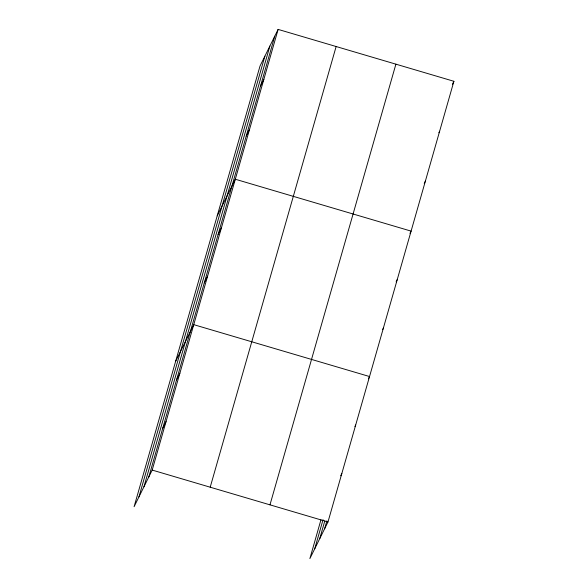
<?xml version="1.0" encoding="UTF-8"?>
<svg xmlns="http://www.w3.org/2000/svg" width="588" height="588" viewBox="0 0 588 588"><rect width="100%" height="100%" fill="white"/><g stroke="black" fill="none" stroke-linecap="round" stroke-linejoin="round"><path stroke-width="0.88" d="M138.952 496.867L264.887 56.191M143.964 486.732L269.892 46.055M148.83 476.89L274.758 36.213M278.124 29.4L260.021 66.032L134.093 506.709L152.196 470.077L278.124 29.4L453.907 81.291L327.979 521.968L309.876 558.6L320.952 519.821M210.203 487.202L336.138 46.525M269.973 504.842L395.9 64.165M314.734 548.758L323.047 519.674M319.747 538.623L324.782 520.997M324.613 528.781L326.877 520.85M260.484 86.157L263.858 79.343M246.21 136.1L249.584 129.286M217.207 215.862L235.31 179.23L411.093 231.121L409.968 233.392M218.089 234.516L221.456 227.703M204.234 282.997L207.608 276.176M175.65 361.289L193.753 324.657L369.536 376.54L368.411 378.812M176.532 379.944L179.899 373.13M162.678 428.417L166.051 421.603M452.415 84.319L453.907 81.291M438.891 132.748L439.64 131.234M424.242 183.449L425.367 181.178M396.121 281.865L397.238 279.594M382.641 329.581L383.391 328.067M354.939 426.535L355.681 425.014M340.709 475.765L341.834 473.494M152.196 470.077L327.979 521.968"/></g></svg>
